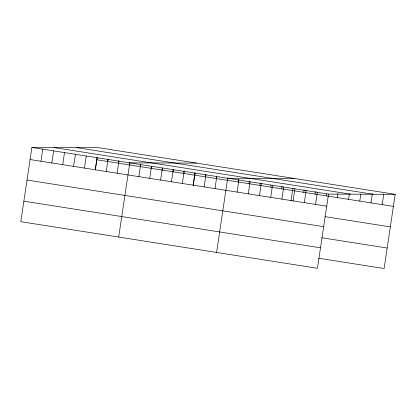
<?xml version="1.0" encoding="UTF-8"?>
<svg xmlns="http://www.w3.org/2000/svg" width="416" height="416" viewBox="0 0 416 416"><rect width="100%" height="100%" fill="white"/><g stroke="black" fill="none" stroke-linecap="round" stroke-linejoin="round"><path stroke-width="0.62" d="M395.2 194.319L98.556 147.696L31.892 147.467L20.8 221.681L317.444 268.304L328.531 194.09L395.2 194.319L384.108 268.533L318.739 258.258M40.96 161.257L42.77 149.178M51.839 162.968L53.643 150.888M62.717 164.679L64.522 152.594M73.596 166.384L75.4 154.305M84.469 168.095L86.273 156.016M95.222 170.03L97.131 157.238M95.347 169.806L97.152 157.726M107.63 161.486L108.009 158.943M106.226 171.517L108.03 159.432M118.508 163.197L118.888 160.654M117.099 173.222L118.908 161.143M129.381 164.908L129.761 162.365M118.69 237.068L129.782 162.854L196.451 163.082M140.26 166.618L140.639 164.07M138.856 176.644L140.66 164.564M151.138 168.324L151.424 166.416M149.734 178.355L151.538 166.27M162.011 170.035L162.297 168.126M160.607 180.06L162.412 167.981M172.89 171.746L173.176 169.837M171.486 181.771L173.29 169.692M183.768 173.451L184.148 170.908M182.364 183.482L184.168 171.402M193.112 185.416L195.026 172.619M193.237 185.188L195.047 173.108M205.52 176.873L205.899 174.33M204.116 186.898L205.92 174.819M216.398 178.584L216.778 176.041M214.994 188.609L216.798 176.53M227.276 180.289L227.656 177.746M216.585 252.45L227.677 178.24L294.341 178.469M238.15 182L238.534 179.457M237.078 192.078L238.883 179.998M249.028 183.711L249.314 181.802M248.284 193.84L250.089 181.761M259.906 185.422L260.192 183.513M259.49 195.603L261.295 183.524M270.785 187.127L271.066 185.224M270.696 197.361L272.501 185.281M281.658 188.838L282.038 186.295M281.902 199.124L283.707 187.044M291.002 200.798L292.916 188.006M293.108 200.886L294.913 188.807M303.742 192.312L304.122 189.764M304.314 202.649L306.119 190.564M314.948 194.069L315.328 191.526M315.52 204.407L317.325 192.327M326.154 195.832L326.44 193.924M337.36 197.595L337.932 193.778M348.566 199.352L349.331 194.267M359.778 201.115L360.823 194.121M370.984 202.878L372.31 193.976M382.19 204.636L383.802 193.83M76.56 147.623L373.199 194.241M53.893 147.545L350.532 194.163M31.892 147.467L328.531 194.09M96.751 159.78L393.396 206.398M30.087 159.546L326.726 206.17M324.958 216.627L390.333 226.902M27.019 180.055L323.664 226.673M321.802 237.754L387.171 248.03M23.863 201.178L320.507 247.801"/></g></svg>
